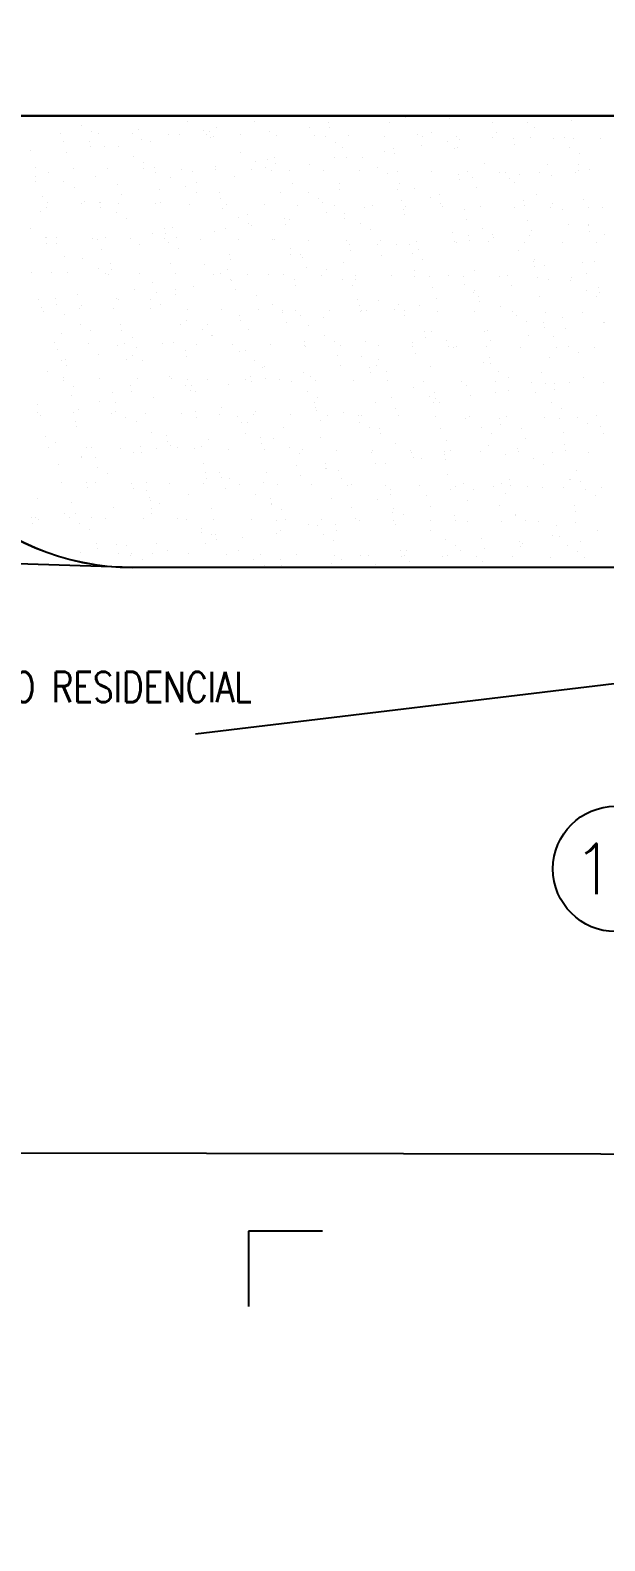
# Model space of a CAD drawing. Header units: millimetres. Extents: x -3 to 53, y -269 to 39.
# Drawn here: x 27.59 to 29.88, y 16.52 to 22.54 of the extents above; entities that cross this region are included whole.
import ezdxf
from ezdxf.enums import TextEntityAlignment as Align
from ezdxf.xclip import XClip

# ---------------------------------------------------------------- set-up
doc = ezdxf.new("R2010")
doc.units = ezdxf.units.MM
doc.header["$LTSCALE"] = 15
doc.header["$XCLIPFRAME"] = 2
for name, pattern in [('ACAD_ISO07W100', [3, 0, -3]), ('HIDDEN2', [0.1875, 0.125, -0.0625]), ('PHANTOM', [63.5, 31.75, -6.35, 6.35, -6.35, 6.35, -6.35])]:
    doc.linetypes.add(name, pattern=pattern)
doc.layers.get('0').update_dxf_attribs({"color": 250})
for name, color, linetype in [('A-EJES', 251, 'PHANTOM'), ('A-MURO BAJO', 251, 'Continuous'), ('A-PROYECCIONES', 250, 'HIDDEN2'), ('A-PROYECCIONES INT.', 250, 'HIDDEN2'), ('A-TEXTO-AMBIENTE', 252, 'Continuous'), ('DLP_VERDE', 250, 'Continuous'), ('L13 Texto Grande', 150, 'Continuous')]:
    doc.layers.add(name, color=color, linetype=linetype)
doc.layers.add('A-MUROS', color=252, linetype='Continuous', lineweight=30)
doc.styles.add('R80', font='ARIALN.TTF', dxfattribs={"height": 2.03})
doc.styles.add('ROMANS', font='romans.shx', dxfattribs={"width": 0.8})

# ---------------------------------------------------------------- blocks, each defined once
blk = doc.blocks.new('A$C9f73720c')
at = {"layer": 'A-MURO BAJO'}
for p, q in [((65.9409, 129.0586, 0), (59.6116, 108.3193, 0)), ((67.3776, 127.5973, 0), (61.6241, 108.7505, 0)), ((61.6244, 108.7504, 0), (60.5942, 105.7193, 0))]:
    blk.add_line(p, q, dxfattribs=at)
for centre, radius, start, end in [((60.6677, 109.0431, 0), 1.0005, 253.00755, 342.99459), ((60.6677, 109.0425, 0), 1, 253.02511, 343.0242)]:
    blk.add_arc(centre, radius, start, end, dxfattribs=at)
at = {"layer": 'A-PROYECCIONES'}
for p, q in [((57.9161, 84.0296, 0), (65.9466, 129.074, 0)), ((51.8921, 84.3407, 0), (70.8171, 125.5768, 0))]:
    blk.add_line(p, q, dxfattribs=at)
at = {"layer": 'DLP_VERDE'}
for p, q in [((59.6116, 108.3193), (65.9466, 129.074)), ((67.3776, 127.5973), (61.6244, 108.7504))]:
    blk.add_line(p, q, dxfattribs=at)
at = {"layer": 'DLP_VERDE', "linetype": 'Continuous'}
for p, q in [((60.5324, 111.0344), (60.5324, 111.0344)), ((60.6398, 110.9524), (60.6398, 110.9524)), ((60.7997, 110.9594), (60.7997, 110.9594)), ((60.4311, 110.9433), (60.4311, 110.9433)), ((60.489, 110.8967), (60.489, 110.8967)), ((60.5036, 110.9298), (60.5036, 110.9298)), ((60.5317, 110.9045), (60.5317, 110.9045)), ((60.5661, 110.936), (60.5661, 110.936)), ((60.6076, 110.9161), (60.6076, 110.9161)), ((60.6296, 110.9132), (60.6296, 110.9132)), ((60.6353, 110.8973), (60.6353, 110.8973)), ((60.7486, 110.8975), (60.7486, 110.8975)), ((60.7835, 110.9044), (60.7835, 110.9044)), ((60.8488, 110.8856), (60.8488, 110.8856)), ((60.9026, 110.9349), (60.9026, 110.9349)), ((60.927, 110.8961), (60.927, 110.8961)), ((60.4779, 110.8552), (60.4779, 110.8552)), ((60.8526, 110.8838), (60.8526, 110.8838)), ((60.8747, 110.8809), (60.8747, 110.8809)), ((60.9936, 110.8653), (60.9936, 110.8653)), ((61.0976, 110.8516), (61.0976, 110.8516)), ((61.1197, 110.8487), (61.1197, 110.8487)), ((61.13, 110.8337), (61.13, 110.8337)), ((61.2387, 110.833), (61.2387, 110.833)), ((61.2393, 110.8293), (61.2393, 110.8293)), ((60.3881, 110.773), (60.3881, 110.773)), ((60.4133, 110.7932), (60.4133, 110.7932)), ((60.4483, 110.7678), (60.4483, 110.7678)), ((60.5732, 110.8002), (60.5732, 110.8002)), ((60.6176, 110.8021), (60.6176, 110.8021)), ((60.7246, 110.7718), (60.7246, 110.7718)), ((60.7591, 110.8033), (60.7591, 110.8033)), ((60.8263, 110.8113), (60.8263, 110.8113)), ((60.8864, 110.7673), (60.8864, 110.7673)), ((60.9862, 110.8182), (60.9862, 110.8182)), ((61.0306, 110.8202), (61.0306, 110.8202)), ((61.0956, 110.8022), (61.0956, 110.8022)), ((61.3244, 110.7667), (61.3244, 110.7667)), ((60.3537, 110.7414), (60.3537, 110.7414)), ((60.5918, 110.7596), (60.5918, 110.7596)), ((60.6709, 110.7226), (60.6709, 110.7226)), ((60.7381, 110.7602), (60.7381, 110.7602)), ((61.0299, 110.759), (61.0299, 110.759)), ((61.0418, 110.7529), (61.0418, 110.7529)), ((61.1761, 110.7597), (61.1761, 110.7597)), ((61.4679, 110.7585), (61.4679, 110.7585)), ((60.4334, 110.6989), (60.4334, 110.6989)), ((60.4555, 110.696), (60.4555, 110.696)), ((60.5745, 110.6803), (60.5745, 110.6803)), ((60.5998, 110.6521), (60.5998, 110.6521)), ((60.6785, 110.6666), (60.6785, 110.6666)), ((60.7005, 110.6637), (60.7005, 110.6637)), ((60.7597, 110.659), (60.7597, 110.659)), ((60.8041, 110.661), (60.8041, 110.661)), ((60.8195, 110.6481), (60.8195, 110.6481)), ((60.952, 110.6706), (60.952, 110.6706)), ((61.0128, 110.6701), (61.0128, 110.6701)), ((61.1727, 110.6771), (61.1727, 110.6771)), ((61.2171, 110.679), (61.2171, 110.679)), ((61.2885, 110.6695), (61.2885, 110.6695)), ((61.323, 110.701), (61.323, 110.701)), ((61.4258, 110.6881), (61.4258, 110.6881)), ((61.5857, 110.6951), (61.5857, 110.6951)), ((61.6057, 110.6506), (61.6057, 110.6506)), ((61.6301, 110.697), (61.6301, 110.697)), ((61.6595, 110.6998), (61.6595, 110.6998)), ((60.3467, 110.641), (60.3467, 110.641)), ((60.3911, 110.6429), (60.3911, 110.6429)), ((60.4029, 110.6237), (60.4029, 110.6237)), ((60.5467, 110.6087), (60.5467, 110.6087)), ((60.5512, 110.6307), (60.5512, 110.6307)), ((60.5811, 110.6403), (60.5811, 110.6403)), ((60.6947, 110.6225), (60.6947, 110.6225)), ((60.8409, 110.6231), (60.8409, 110.6231)), ((60.8639, 110.5899), (60.8639, 110.5899)), ((60.9176, 110.6391), (60.9176, 110.6391)), ((60.9235, 110.6344), (60.9235, 110.6344)), ((60.9455, 110.6315), (60.9455, 110.6315)), ((60.9892, 110.6302), (60.9892, 110.6302)), ((61.0645, 110.6158), (61.0645, 110.6158)), ((61.1327, 110.6219), (61.1327, 110.6219)), ((61.1685, 110.6021), (61.1685, 110.6021)), ((61.1905, 110.5992), (61.1905, 110.5992)), ((61.2348, 110.6202), (61.2348, 110.6202)), ((61.279, 110.6226), (61.279, 110.6226)), ((61.4273, 110.6296), (61.4273, 110.6296)), ((61.5707, 110.6214), (61.5707, 110.6214)), ((61.717, 110.6221), (61.717, 110.6221)), ((61.8653, 110.6291), (61.8653, 110.6291)), ((61.8869, 110.5987), (61.8869, 110.5987)), ((60.4929, 110.5595), (60.4929, 110.5595)), ((61.145, 110.5379), (61.145, 110.5379)), ((61.1993, 110.5289), (61.1993, 110.5289)), ((61.3095, 110.5835), (61.3095, 110.5835)), ((61.3592, 110.5359), (61.3592, 110.5359)), ((61.4036, 110.5378), (61.4036, 110.5378)), ((61.4135, 110.5698), (61.4135, 110.5698)), ((61.4356, 110.5669), (61.4356, 110.5669)), ((61.4815, 110.5368), (61.4815, 110.5368)), ((61.5159, 110.5683), (61.5159, 110.5683)), ((61.5546, 110.5513), (61.5546, 110.5513)), ((61.6123, 110.5469), (61.6123, 110.5469)), ((61.6586, 110.5376), (61.6586, 110.5376)), ((61.6806, 110.5347), (61.6806, 110.5347)), ((61.7722, 110.5539), (61.7722, 110.5539)), ((61.8166, 110.5559), (61.8166, 110.5559)), ((61.8524, 110.5671), (61.8524, 110.5671)), ((62.0253, 110.565), (62.0253, 110.565)), ((62.1696, 110.5483), (62.1696, 110.5483)), ((60.2813, 110.4788), (60.2813, 110.4788)), ((60.3595, 110.4859), (60.3595, 110.4859)), ((60.3733, 110.4929), (60.3733, 110.4929)), ((60.4031, 110.4772), (60.4031, 110.4772)), ((60.5057, 110.4866), (60.5057, 110.4866)), ((60.5332, 110.4998), (60.5332, 110.4998)), ((60.5776, 110.5018), (60.5776, 110.5018)), ((60.654, 110.4936), (60.654, 110.4936)), ((60.7397, 110.476), (60.7397, 110.476)), ((60.7741, 110.5076), (60.7741, 110.5076)), ((60.7863, 110.5109), (60.7863, 110.5109)), ((60.7975, 110.4854), (60.7975, 110.4854)), ((60.9438, 110.486), (60.9438, 110.486)), ((60.9462, 110.5179), (60.9462, 110.5179)), ((60.9906, 110.5198), (60.9906, 110.5198)), ((61.0921, 110.4931), (61.0921, 110.4931)), ((61.1106, 110.5064), (61.1106, 110.5064)), ((61.2355, 110.4848), (61.2355, 110.4848)), ((61.3818, 110.4855), (61.3818, 110.4855)), ((61.4278, 110.4875), (61.4278, 110.4875)), ((61.5301, 110.4925), (61.5301, 110.4925)), ((61.6736, 110.4843), (61.6736, 110.4843)), ((61.7987, 110.5179), (61.7987, 110.5179)), ((61.7996, 110.519), (61.7996, 110.519)), ((61.8198, 110.485), (61.8198, 110.485)), ((61.9036, 110.5053), (61.9036, 110.5053)), ((61.9256, 110.5024), (61.9256, 110.5024)), ((61.9681, 110.492), (61.9681, 110.492)), ((62.0446, 110.4868), (62.0446, 110.4868)), ((62.0798, 110.466), (62.0798, 110.466)), ((62.1116, 110.4838), (62.1116, 110.4838)), ((62.1486, 110.4731), (62.1486, 110.4731)), ((60.3687, 110.4457), (60.3687, 110.4457)), ((60.4003, 110.4631), (60.4003, 110.4631)), ((60.5043, 110.4494), (60.5043, 110.4494)), ((60.5263, 110.4465), (60.5263, 110.4465)), ((60.6453, 110.4309), (60.6453, 110.4309)), ((60.6859, 110.4268), (60.6859, 110.4268)), ((60.7493, 110.4172), (60.7493, 110.4172)), ((60.7714, 110.4143), (60.7714, 110.4143)), ((61.0568, 110.4572), (61.0568, 110.4572)), ((61.338, 110.4052), (61.338, 110.4052)), ((61.6745, 110.4041), (61.6745, 110.4041)), ((61.7089, 110.4356), (61.7089, 110.4356)), ((61.7988, 110.4058), (61.7988, 110.4058)), ((61.9587, 110.4128), (61.9587, 110.4128)), ((62.0031, 110.4147), (62.0031, 110.4147)), ((62.0454, 110.4344), (62.0454, 110.4344)), ((60.315, 110.3964), (60.315, 110.3964)), ((60.3188, 110.357), (60.3188, 110.357)), ((60.4623, 110.3488), (60.4623, 110.3488)), ((60.5598, 110.3517), (60.5598, 110.3517)), ((60.5961, 110.3445), (60.5961, 110.3445)), ((60.6086, 110.3494), (60.6086, 110.3494)), ((60.7197, 110.3587), (60.7197, 110.3587)), ((60.7569, 110.3565), (60.7569, 110.3565)), ((60.7641, 110.3606), (60.7641, 110.3606)), ((60.8903, 110.3986), (60.8903, 110.3986)), ((60.9003, 110.3482), (60.9003, 110.3482)), ((60.9671, 110.3749), (60.9671, 110.3749)), ((60.9728, 110.3697), (60.9728, 110.3697)), ((60.9944, 110.3849), (60.9944, 110.3849)), ((61.0164, 110.382), (61.0164, 110.382)), ((61.0466, 110.3489), (61.0466, 110.3489)), ((61.1327, 110.3767), (61.1327, 110.3767)), ((61.1354, 110.3663), (61.1354, 110.3663)), ((61.1771, 110.3786), (61.1771, 110.3786)), ((61.1949, 110.356), (61.1949, 110.356)), ((61.2394, 110.3526), (61.2394, 110.3526)), ((61.2614, 110.3497), (61.2614, 110.3497)), ((61.3036, 110.3737), (61.3036, 110.3737)), ((61.3384, 110.3477), (61.3384, 110.3477)), ((61.3858, 110.3877), (61.3858, 110.3877)), ((61.4846, 110.3484), (61.4846, 110.3484)), ((61.5457, 110.3947), (61.5457, 110.3947)), ((61.5901, 110.3967), (61.5901, 110.3967)), ((61.6207, 110.3548), (61.6207, 110.3548)), ((61.6329, 110.3554), (61.6329, 110.3554)), ((61.7764, 110.3472), (61.7764, 110.3472)), ((61.9227, 110.3479), (61.9227, 110.3479)), ((61.9917, 110.3852), (61.9917, 110.3852)), ((62.071, 110.3549), (62.071, 110.3549)), ((60.2252, 110.3141), (60.2252, 110.3141)), ((60.3067, 110.3406), (60.3067, 110.3406)), ((60.3511, 110.3426), (60.3511, 110.3426)), ((60.5617, 110.313), (60.5617, 110.313)), ((60.8789, 110.2941), (60.8789, 110.2941)), ((60.9326, 110.3433), (60.9326, 110.3433)), ((61.2498, 110.3245), (61.2498, 110.3245)), ((61.3804, 110.3341), (61.3804, 110.3341)), ((61.4844, 110.3204), (61.4844, 110.3204)), ((61.5064, 110.3175), (61.5064, 110.3175)), ((61.6254, 110.3018), (61.6254, 110.3018)), ((61.7294, 110.2881), (61.7294, 110.2881)), ((61.7515, 110.2852), (61.7515, 110.2852)), ((61.9019, 110.3029), (61.9019, 110.3029)), ((60.2261, 110.2459), (60.2261, 110.2459)), ((60.3301, 110.2322), (60.3301, 110.2322)), ((60.3522, 110.2293), (60.3522, 110.2293)), ((60.508, 110.2637), (60.508, 110.2637)), ((61.1593, 110.2285), (61.1593, 110.2285)), ((61.16, 110.2422), (61.16, 110.2422)), ((61.3192, 110.2355), (61.3192, 110.2355)), ((61.3636, 110.2375), (61.3636, 110.2375)), ((61.4965, 110.241), (61.4965, 110.241)), ((61.531, 110.2725), (61.531, 110.2725)), ((61.5723, 110.2466), (61.5723, 110.2466)), ((61.7322, 110.2535), (61.7322, 110.2535)), ((61.7766, 110.2555), (61.7766, 110.2555)), ((61.8675, 110.2714), (61.8675, 110.2714)), ((61.8705, 110.2696), (61.8705, 110.2696)), ((61.9745, 110.2559), (61.9745, 110.2559)), ((61.9853, 110.2646), (61.9853, 110.2646)), ((61.9965, 110.253), (61.9965, 110.253)), ((60.2734, 110.2129), (60.2734, 110.2129)), ((60.3334, 110.1925), (60.3334, 110.1925)), ((60.4182, 110.1814), (60.4182, 110.1814)), ((60.4217, 110.2199), (60.4217, 110.2199)), ((60.4712, 110.2137), (60.4712, 110.2137)), ((60.4932, 110.1995), (60.4932, 110.1995)), ((60.5376, 110.2014), (60.5376, 110.2014)), ((60.5651, 110.2117), (60.5651, 110.2117)), ((60.5752, 110.2), (60.5752, 110.2)), ((60.5972, 110.1971), (60.5972, 110.1971)), ((60.7114, 110.2123), (60.7114, 110.2123)), ((60.7162, 110.1814), (60.7162, 110.1814)), ((60.7463, 110.2105), (60.7463, 110.2105)), ((60.7547, 110.1803), (60.7547, 110.1803)), ((60.7891, 110.2118), (60.7891, 110.2118)), ((60.8202, 110.1677), (60.8202, 110.1677)), ((60.8422, 110.1648), (60.8422, 110.1648)), ((60.8597, 110.2194), (60.8597, 110.2194)), ((60.9062, 110.2175), (60.9062, 110.2175)), ((60.9506, 110.2194), (60.9506, 110.2194)), ((61.0032, 110.2111), (61.0032, 110.2111)), ((61.1256, 110.2107), (61.1256, 110.2107)), ((61.1494, 110.2118), (61.1494, 110.2118)), ((61.2977, 110.2188), (61.2977, 110.2188)), ((61.4412, 110.2106), (61.4412, 110.2106)), ((61.4428, 110.1918), (61.4428, 110.1918)), ((61.5875, 110.2113), (61.5875, 110.2113)), ((61.7358, 110.2183), (61.7358, 110.2183)), ((61.8137, 110.2221), (61.8137, 110.2221)), ((61.8792, 110.2101), (61.8792, 110.2101)), ((62.0255, 110.2108), (62.0255, 110.2108)), ((60.3838, 110.1499), (60.3838, 110.1499)), ((60.7009, 110.131), (60.7009, 110.131)), ((60.9612, 110.1491), (60.9612, 110.1491)), ((61.0652, 110.1354), (61.0652, 110.1354)), ((61.0719, 110.1614), (61.0719, 110.1614)), ((61.0873, 110.1325), (61.0873, 110.1325)), ((61.2062, 110.1169), (61.2062, 110.1169)), ((61.3102, 110.1032), (61.3102, 110.1032)), ((61.353, 110.1095), (61.353, 110.1095)), ((61.6895, 110.1083), (61.6895, 110.1083)), ((61.7239, 110.1399), (61.7239, 110.1399)), ((61.7588, 110.1054), (61.7588, 110.1054)), ((61.9187, 110.1124), (61.9187, 110.1124)), ((61.9631, 110.1143), (61.9631, 110.1143)), ((60.2299, 110.0751), (60.2299, 110.0751)), ((60.33, 110.1007), (60.33, 110.1007)), ((60.3762, 110.0758), (60.3762, 110.0758)), ((60.5199, 110.0513), (60.5199, 110.0513)), ((60.5245, 110.0828), (60.5245, 110.0828)), ((60.6111, 110.0488), (60.6111, 110.0488)), ((60.668, 110.0746), (60.668, 110.0746)), ((60.6797, 110.0583), (60.6797, 110.0583)), ((60.7241, 110.0602), (60.7241, 110.0602)), ((60.8143, 110.0752), (60.8143, 110.0752)), ((60.9328, 110.0693), (60.9328, 110.0693)), ((60.9477, 110.0476), (60.9477, 110.0476)), ((60.9625, 110.0823), (60.9625, 110.0823)), ((60.9821, 110.0791), (60.9821, 110.0791)), ((61.0927, 110.0763), (61.0927, 110.0763)), ((61.106, 110.074), (61.106, 110.074)), ((61.1371, 110.0783), (61.1371, 110.0783)), ((61.2523, 110.0747), (61.2523, 110.0747)), ((61.3186, 110.078), (61.3186, 110.078)), ((61.3323, 110.1003), (61.3323, 110.1003)), ((61.3458, 110.0874), (61.3458, 110.0874)), ((61.4006, 110.0817), (61.4006, 110.0817)), ((61.4513, 110.0846), (61.4513, 110.0846)), ((61.5057, 110.0943), (61.5057, 110.0943)), ((61.544, 110.0735), (61.544, 110.0735)), ((61.5501, 110.0963), (61.5501, 110.0963)), ((61.5553, 110.0709), (61.5553, 110.0709)), ((61.5773, 110.068), (61.5773, 110.068)), ((61.6358, 110.0591), (61.6358, 110.0591)), ((61.6903, 110.0742), (61.6903, 110.0742)), ((61.6963, 110.0524), (61.6963, 110.0524)), ((61.8386, 110.0812), (61.8386, 110.0812)), ((61.9821, 110.073), (61.9821, 110.073)), ((62.0067, 110.0894), (62.0067, 110.0894)), ((60.156, 110.015), (60.156, 110.015)), ((60.178, 110.0121), (60.178, 110.0121)), ((60.2058, 109.9869), (60.2058, 109.9869)), ((60.2402, 110.0184), (60.2402, 110.0184)), ((60.2667, 110.0402), (60.2667, 110.0402)), ((60.297, 109.9965), (60.297, 109.9965)), ((60.3111, 110.0422), (60.3111, 110.0422)), ((60.401, 109.9828), (60.401, 109.9828)), ((60.5767, 110.0172), (60.5767, 110.0172)), ((60.8939, 109.9983), (60.8939, 109.9983)), ((61.2648, 110.0287), (61.2648, 110.0287)), ((61.8003, 110.0387), (61.8003, 110.0387)), ((61.8223, 110.0358), (61.8223, 110.0358)), ((61.9169, 110.0072), (61.9169, 110.0072)), ((61.9413, 110.0201), (61.9413, 110.0201)), ((60.1521, 109.9376), (60.1521, 109.9376)), ((60.1893, 109.9462), (60.1893, 109.9462)), ((60.3328, 109.938), (60.3328, 109.938)), ((60.423, 109.9799), (60.423, 109.9799)), ((60.4791, 109.9387), (60.4791, 109.9387)), ((60.523, 109.968), (60.523, 109.968)), ((60.542, 109.9642), (60.542, 109.9642)), ((60.6273, 109.9457), (60.6273, 109.9457)), ((60.646, 109.9505), (60.646, 109.9505)), ((60.6681, 109.9476), (60.6681, 109.9476)), ((60.7708, 109.9375), (60.7708, 109.9375)), ((60.7871, 109.9319), (60.7871, 109.9319)), ((60.9171, 109.9381), (60.9171, 109.9381)), ((61.0654, 109.9452), (61.0654, 109.9452)), ((61.1193, 109.9282), (61.1193, 109.9282)), ((61.1751, 109.9464), (61.1751, 109.9464)), ((61.2088, 109.9369), (61.2088, 109.9369)), ((61.2792, 109.9351), (61.2792, 109.9351)), ((61.3236, 109.9371), (61.3236, 109.9371)), ((61.3551, 109.9376), (61.3551, 109.9376)), ((61.5034, 109.9446), (61.5034, 109.9446)), ((61.5116, 109.9453), (61.5116, 109.9453)), ((61.5323, 109.9462), (61.5323, 109.9462)), ((61.546, 109.9768), (61.546, 109.9768)), ((61.6469, 109.9364), (61.6469, 109.9364)), ((61.6922, 109.9532), (61.6922, 109.9532)), ((61.7366, 109.9551), (61.7366, 109.9551)), ((61.7932, 109.9371), (61.7932, 109.9371)), ((61.8287, 109.9264), (61.8287, 109.9264)), ((61.8825, 109.9756), (61.8825, 109.9756)), ((61.9414, 109.9441), (61.9414, 109.9441)), ((61.9453, 109.9642), (61.9453, 109.9642)), ((60.2934, 109.8921), (60.2934, 109.8921)), ((60.4332, 109.8857), (60.4332, 109.8857)), ((60.4532, 109.8991), (60.4532, 109.8991)), ((60.4976, 109.901), (60.4976, 109.901)), ((60.7064, 109.9101), (60.7064, 109.9101)), ((60.7697, 109.8845), (60.7697, 109.8845)), ((60.8041, 109.9161), (60.8041, 109.9161)), ((60.8662, 109.9171), (60.8662, 109.9171)), ((60.8911, 109.9182), (60.8911, 109.9182)), ((60.9106, 109.919), (60.9106, 109.919)), ((60.9131, 109.9153), (60.9131, 109.9153)), ((61.0321, 109.8997), (61.0321, 109.8997)), ((61.0869, 109.8656), (61.0869, 109.8656)), ((61.1361, 109.886), (61.1361, 109.886)), ((61.1406, 109.9149), (61.1406, 109.9149)), ((61.1581, 109.8831), (61.1581, 109.8831)), ((61.2771, 109.8674), (61.2771, 109.8674)), ((61.4578, 109.896), (61.4578, 109.896)), ((60.1439, 109.8021), (60.1439, 109.8021)), ((60.2921, 109.8091), (60.2921, 109.8091)), ((60.345, 109.8049), (60.345, 109.8049)), ((60.3988, 109.8542), (60.3988, 109.8542)), ((60.716, 109.8353), (60.716, 109.8353)), ((60.7302, 109.8086), (60.7302, 109.8086)), ((61.1682, 109.8081), (61.1682, 109.8081)), ((61.368, 109.8137), (61.368, 109.8137)), ((61.3811, 109.8537), (61.3811, 109.8537)), ((61.4031, 109.8508), (61.4031, 109.8508)), ((61.5221, 109.8352), (61.5221, 109.8352)), ((61.6062, 109.8075), (61.6062, 109.8075)), ((61.6261, 109.8215), (61.6261, 109.8215)), ((61.6482, 109.8186), (61.6482, 109.8186)), ((61.7045, 109.8126), (61.7045, 109.8126)), ((61.7188, 109.805), (61.7188, 109.805)), ((61.739, 109.8441), (61.739, 109.8441)), ((61.7672, 109.8029), (61.7672, 109.8029)), ((61.8787, 109.812), (61.8787, 109.812)), ((61.9231, 109.8139), (61.9231, 109.8139)), ((60.1228, 109.7793), (60.1228, 109.7793)), ((60.2268, 109.7656), (60.2268, 109.7656)), ((60.2489, 109.7627), (60.2489, 109.7627)), ((60.2711, 109.7418), (60.2711, 109.7418)), ((60.3679, 109.747), (60.3679, 109.747)), ((60.4356, 109.8009), (60.4356, 109.8009)), ((60.4799, 109.7509), (60.4799, 109.7509)), ((60.5819, 109.8016), (60.5819, 109.8016)), ((60.6262, 109.753), (60.6262, 109.753)), ((60.6397, 109.7579), (60.6397, 109.7579)), ((60.6841, 109.7598), (60.6841, 109.7598)), ((60.8736, 109.8004), (60.8736, 109.8004)), ((60.8929, 109.769), (60.8929, 109.769)), ((60.9627, 109.7518), (60.9627, 109.7518)), ((60.9971, 109.7834), (60.9971, 109.7834)), ((61.0199, 109.801), (61.0199, 109.801)), ((61.0527, 109.7759), (61.0527, 109.7759)), ((61.0971, 109.7779), (61.0971, 109.7779)), ((61.3058, 109.787), (61.3058, 109.787)), ((61.3117, 109.7998), (61.3117, 109.7998)), ((61.3336, 109.7822), (61.3336, 109.7822)), ((61.458, 109.8005), (61.458, 109.8005)), ((61.4657, 109.794), (61.4657, 109.794)), ((61.5101, 109.7959), (61.5101, 109.7959)), ((61.6508, 109.7633), (61.6508, 109.7633)), ((61.7497, 109.7993), (61.7497, 109.7993)), ((61.8712, 109.7892), (61.8712, 109.7892)), ((61.8932, 109.7863), (61.8932, 109.7863)), ((61.896, 109.8), (61.896, 109.8)), ((60.0669, 109.7329), (60.0669, 109.7329)), ((60.2208, 109.6911), (60.2208, 109.6911)), ((60.2267, 109.7399), (60.2267, 109.7399)), ((60.2552, 109.7226), (60.2552, 109.7226)), ((60.4719, 109.7333), (60.4719, 109.7333)), ((60.4939, 109.7304), (60.4939, 109.7304)), ((60.5918, 109.7215), (60.5918, 109.7215)), ((60.6129, 109.7147), (60.6129, 109.7147)), ((60.7169, 109.701), (60.7169, 109.701)), ((60.7389, 109.6981), (60.7389, 109.6981)), ((60.8579, 109.6825), (60.8579, 109.6825)), ((60.9089, 109.7026), (60.9089, 109.7026)), ((61.2799, 109.7329), (61.2799, 109.7329)), ((60.1004, 109.6643), (60.1004, 109.6643)), ((60.1671, 109.6418), (60.1671, 109.6418)), ((60.2467, 109.665), (60.2467, 109.665)), ((60.395, 109.672), (60.395, 109.672)), ((60.538, 109.6722), (60.538, 109.6722)), ((60.5385, 109.6638), (60.5385, 109.6638)), ((60.6847, 109.6645), (60.6847, 109.6645)), ((60.833, 109.6715), (60.833, 109.6715)), ((60.9619, 109.6688), (60.9619, 109.6688)), ((60.9765, 109.6633), (60.9765, 109.6633)), ((60.984, 109.6659), (60.984, 109.6659)), ((61.0794, 109.6278), (61.0794, 109.6278)), ((61.1029, 109.6502), (61.1029, 109.6502)), ((61.1228, 109.6639), (61.1228, 109.6639)), ((61.1901, 109.6507), (61.1901, 109.6507)), ((61.207, 109.6365), (61.207, 109.6365)), ((61.229, 109.6336), (61.229, 109.6336)), ((61.2392, 109.6348), (61.2392, 109.6348)), ((61.271, 109.671), (61.271, 109.671)), ((61.2836, 109.6367), (61.2836, 109.6367)), ((61.4145, 109.6627), (61.4145, 109.6627)), ((61.4923, 109.6458), (61.4923, 109.6458)), ((61.5266, 109.6495), (61.5266, 109.6495)), ((61.5608, 109.6634), (61.5608, 109.6634)), ((61.561, 109.681), (61.561, 109.681)), ((61.6522, 109.6528), (61.6522, 109.6528)), ((61.6966, 109.6547), (61.6966, 109.6547)), ((61.7091, 109.6704), (61.7091, 109.6704)), ((61.8438, 109.6306), (61.8438, 109.6306)), ((61.8526, 109.6622), (61.8526, 109.6622)), ((61.8975, 109.6799), (61.8975, 109.6799)), ((60.0002, 109.5807), (60.0002, 109.5807)), ((60.0447, 109.5826), (60.0447, 109.5826)), ((60.2534, 109.5917), (60.2534, 109.5917)), ((60.4132, 109.5987), (60.4132, 109.5987)), ((60.4482, 109.5899), (60.4482, 109.5899)), ((60.4576, 109.6006), (60.4576, 109.6006)), ((60.6664, 109.6097), (60.6664, 109.6097)), ((60.7847, 109.5888), (60.7847, 109.5888)), ((60.8191, 109.6203), (60.8191, 109.6203)), ((60.8262, 109.6167), (60.8262, 109.6167)), ((60.8706, 109.6187), (60.8706, 109.6187)), ((61.1019, 109.5699), (61.1019, 109.5699)), ((61.1557, 109.6191), (61.1557, 109.6191)), ((61.348, 109.618), (61.348, 109.618)), ((61.452, 109.6043), (61.452, 109.6043)), ((61.4728, 109.6003), (61.4728, 109.6003)), ((61.474, 109.6014), (61.474, 109.6014)), ((61.593, 109.5857), (61.593, 109.5857)), ((61.697, 109.572), (61.697, 109.572)), ((61.719, 109.5691), (61.719, 109.5691)), ((60.0429, 109.528), (60.0429, 109.528)), ((60.0527, 109.5484), (60.0527, 109.5484)), ((60.0598, 109.5354), (60.0598, 109.5354)), ((60.0747, 109.5455), (60.0747, 109.5455)), ((60.0773, 109.5596), (60.0773, 109.5596)), ((60.1937, 109.5298), (60.1937, 109.5298)), ((60.2033, 109.5272), (60.2033, 109.5272)), ((60.2977, 109.5161), (60.2977, 109.5161)), ((60.3197, 109.5132), (60.3197, 109.5132)), ((60.3495, 109.5279), (60.3495, 109.5279)), ((60.3601, 109.5092), (60.3601, 109.5092)), ((60.4138, 109.5584), (60.4138, 109.5584)), ((60.4978, 109.5349), (60.4978, 109.5349)), ((60.6413, 109.5267), (60.6413, 109.5267)), ((60.731, 109.5395), (60.731, 109.5395)), ((60.7876, 109.5273), (60.7876, 109.5273)), ((60.9359, 109.5344), (60.9359, 109.5344)), ((61.0793, 109.5262), (61.0793, 109.5262)), ((61.2256, 109.5268), (61.2256, 109.5268)), ((61.3739, 109.5339), (61.3739, 109.5339)), ((61.3831, 109.518), (61.3831, 109.518)), ((61.5174, 109.5256), (61.5174, 109.5256)), ((61.6636, 109.5263), (61.6636, 109.5263)), ((61.6788, 109.5046), (61.6788, 109.5046)), ((61.7196, 109.5168), (61.7196, 109.5168)), ((61.754, 109.5483), (61.754, 109.5483)), ((61.8119, 109.5333), (61.8119, 109.5333)), ((61.838, 109.5534), (61.838, 109.5534)), ((61.8387, 109.5116), (61.8387, 109.5116)), ((59.9891, 109.4788), (59.9891, 109.4788)), ((60.2312, 109.4414), (60.2312, 109.4414)), ((60.4387, 109.4975), (60.4387, 109.4975)), ((60.4399, 109.4505), (60.4399, 109.4505)), ((60.5427, 109.4838), (60.5427, 109.4838)), ((60.5648, 109.4809), (60.5648, 109.4809)), ((60.5997, 109.4575), (60.5997, 109.4575)), ((60.6412, 109.4572), (60.6412, 109.4572)), ((60.6441, 109.4595), (60.6441, 109.4595)), ((60.6838, 109.4653), (60.6838, 109.4653)), ((60.7878, 109.4516), (60.7878, 109.4516)), ((60.8098, 109.4487), (60.8098, 109.4487)), ((60.8529, 109.4686), (60.8529, 109.4686)), ((60.9777, 109.4561), (60.9777, 109.4561)), ((61.0121, 109.4876), (61.0121, 109.4876)), ((61.0127, 109.4756), (61.0127, 109.4756)), ((61.0571, 109.4775), (61.0571, 109.4775)), ((61.2659, 109.4866), (61.2659, 109.4866)), ((61.3486, 109.4864), (61.3486, 109.4864)), ((61.4257, 109.4936), (61.4257, 109.4936)), ((61.4701, 109.4955), (61.4701, 109.4955)), ((61.6658, 109.4676), (61.6658, 109.4676)), ((60.0143, 109.3913), (60.0143, 109.3913)), ((60.0269, 109.4325), (60.0269, 109.4325)), ((60.1626, 109.3983), (60.1626, 109.3983)), ((60.1867, 109.4395), (60.1867, 109.4395)), ((60.2359, 109.3953), (60.2359, 109.3953)), ((60.2703, 109.4269), (60.2703, 109.4269)), ((60.3061, 109.3901), (60.3061, 109.3901)), ((60.4524, 109.3908), (60.4524, 109.3908)), ((60.6007, 109.3978), (60.6007, 109.3978)), ((60.6068, 109.4257), (60.6068, 109.4257)), ((60.7441, 109.3896), (60.7441, 109.3896)), ((60.8904, 109.3902), (60.8904, 109.3902)), ((60.924, 109.4068), (60.924, 109.4068)), ((60.9288, 109.433), (60.9288, 109.433)), ((61.0328, 109.4193), (61.0328, 109.4193)), ((61.0387, 109.3973), (61.0387, 109.3973)), ((61.0548, 109.4164), (61.0548, 109.4164)), ((61.1738, 109.4008), (61.1738, 109.4008)), ((61.1822, 109.389), (61.1822, 109.389)), ((61.2778, 109.3871), (61.2778, 109.3871)), ((61.2949, 109.4372), (61.2949, 109.4372)), ((61.2999, 109.3842), (61.2999, 109.3842)), ((61.3284, 109.3897), (61.3284, 109.3897)), ((61.4767, 109.3967), (61.4767, 109.3967)), ((61.576, 109.3853), (61.576, 109.3853)), ((61.6202, 109.3885), (61.6202, 109.3885)), ((61.7665, 109.3892), (61.7665, 109.3892)), ((60.1821, 109.3461), (60.1821, 109.3461)), ((60.553, 109.3765), (60.553, 109.3765)), ((60.8342, 109.3245), (60.8342, 109.3245)), ((61.0394, 109.3274), (61.0394, 109.3274)), ((61.1707, 109.3234), (61.1707, 109.3234)), ((61.1992, 109.3344), (61.1992, 109.3344)), ((61.2051, 109.3549), (61.2051, 109.3549)), ((61.2436, 109.3363), (61.2436, 109.3363)), ((61.4188, 109.3685), (61.4188, 109.3685)), ((61.4524, 109.3454), (61.4524, 109.3454)), ((61.5228, 109.3548), (61.5228, 109.3548)), ((61.5416, 109.3537), (61.5416, 109.3537)), ((61.5449, 109.3519), (61.5449, 109.3519)), ((61.6122, 109.3524), (61.6122, 109.3524)), ((61.6566, 109.3544), (61.6566, 109.3544)), ((61.6639, 109.3362), (61.6639, 109.3362)), ((61.7679, 109.3226), (61.7679, 109.3226)), ((59.9603, 109.2803), (59.9603, 109.2803)), ((60.0047, 109.2822), (60.0047, 109.2822)), ((60.0195, 109.3126), (60.0195, 109.3126)), ((60.0923, 109.2638), (60.0923, 109.2638)), ((60.1235, 109.2989), (60.1235, 109.2989)), ((60.1456, 109.296), (60.1456, 109.296)), ((60.2134, 109.2913), (60.2134, 109.2913)), ((60.2646, 109.2803), (60.2646, 109.2803)), ((60.2655, 109.2612), (60.2655, 109.2612)), ((60.3686, 109.2666), (60.3686, 109.2666)), ((60.3732, 109.2983), (60.3732, 109.2983)), ((60.3906, 109.2637), (60.3906, 109.2637)), ((60.4177, 109.3003), (60.4177, 109.3003)), ((60.4288, 109.2626), (60.4288, 109.2626)), ((60.4632, 109.2942), (60.4632, 109.2942)), ((60.6264, 109.3094), (60.6264, 109.3094)), ((60.7035, 109.2607), (60.7035, 109.2607)), ((60.7862, 109.3163), (60.7862, 109.3163)), ((60.7998, 109.293), (60.7998, 109.293)), ((60.8306, 109.3183), (60.8306, 109.3183)), ((61.1169, 109.2741), (61.1169, 109.2741)), ((61.1415, 109.2602), (61.1415, 109.2602)), ((61.4879, 109.3045), (61.4879, 109.3045)), ((61.7899, 109.3197), (61.7899, 109.3197)), ((59.9709, 109.2535), (59.9709, 109.2535)), ((60.0579, 109.2323), (60.0579, 109.2323)), ((60.1172, 109.2542), (60.1172, 109.2542)), ((60.3751, 109.2134), (60.3751, 109.2134)), ((60.4089, 109.253), (60.4089, 109.253)), ((60.5096, 109.2481), (60.5096, 109.2481)), ((60.5552, 109.2537), (60.5552, 109.2537)), ((60.6136, 109.2344), (60.6136, 109.2344)), ((60.6356, 109.2315), (60.6356, 109.2315)), ((60.746, 109.2438), (60.746, 109.2438)), ((60.7546, 109.2158), (60.7546, 109.2158)), ((60.847, 109.2525), (60.847, 109.2525)), ((60.8586, 109.2021), (60.8586, 109.2021)), ((60.9932, 109.2531), (60.9932, 109.2531)), ((61.285, 109.2519), (61.285, 109.2519)), ((61.3981, 109.2222), (61.3981, 109.2222)), ((61.4313, 109.2526), (61.4313, 109.2526)), ((61.5796, 109.2596), (61.5796, 109.2596)), ((61.6389, 109.2043), (61.6389, 109.2043)), ((61.723, 109.2514), (61.723, 109.2514)), ((61.7346, 109.221), (61.7346, 109.221)), ((61.769, 109.2526), (61.769, 109.2526)), ((60.0042, 109.183), (60.0042, 109.183)), ((60.1912, 109.1411), (60.1912, 109.1411)), ((60.3999, 109.1502), (60.3999, 109.1502)), ((60.5597, 109.1571), (60.5597, 109.1571)), ((60.6042, 109.1591), (60.6042, 109.1591)), ((60.6562, 109.1615), (60.6562, 109.1615)), ((60.8129, 109.1682), (60.8129, 109.1682)), ((60.8807, 109.1992), (60.8807, 109.1992)), ((60.9727, 109.1752), (60.9727, 109.1752)), ((60.9927, 109.1603), (60.9927, 109.1603)), ((60.9997, 109.1836), (60.9997, 109.1836)), ((61.0171, 109.1771), (61.0171, 109.1771)), ((61.0271, 109.1918), (61.0271, 109.1918)), ((61.1037, 109.1699), (61.1037, 109.1699)), ((61.1257, 109.167), (61.1257, 109.167)), ((61.2259, 109.1862), (61.2259, 109.1862)), ((61.2447, 109.1513), (61.2447, 109.1513)), ((61.3099, 109.1414), (61.3099, 109.1414)), ((61.3637, 109.1907), (61.3637, 109.1907)), ((61.3857, 109.1932), (61.3857, 109.1932)), ((61.4301, 109.1951), (61.4301, 109.1951)), ((61.6808, 109.1718), (61.6808, 109.1718)), ((59.9144, 109.1007), (59.9144, 109.1007)), ((59.9303, 109.1247), (59.9303, 109.1247)), ((59.9494, 109.0817), (59.9494, 109.0817)), ((59.9869, 109.1321), (59.9869, 109.1321)), ((60.0737, 109.1164), (60.0737, 109.1164)), ((60.1468, 109.1391), (60.1468, 109.1391)), ((60.22, 109.1171), (60.22, 109.1171)), ((60.2509, 109.0996), (60.2509, 109.0996)), ((60.2853, 109.1311), (60.2853, 109.1311)), ((60.3683, 109.1241), (60.3683, 109.1241)), ((60.5118, 109.1159), (60.5118, 109.1159)), ((60.5681, 109.0807), (60.5681, 109.0807)), ((60.6218, 109.1299), (60.6218, 109.1299)), ((60.658, 109.1166), (60.658, 109.1166)), ((60.8063, 109.1236), (60.8063, 109.1236)), ((60.939, 109.1111), (60.939, 109.1111)), ((60.9498, 109.1154), (60.9498, 109.1154)), ((61.0961, 109.116), (61.0961, 109.116)), ((61.2444, 109.1231), (61.2444, 109.1231)), ((61.3487, 109.1376), (61.3487, 109.1376)), ((61.3707, 109.1347), (61.3707, 109.1347)), ((61.3878, 109.1148), (61.3878, 109.1148)), ((61.4897, 109.119), (61.4897, 109.119)), ((61.5341, 109.1155), (61.5341, 109.1155)), ((61.5911, 109.0895), (61.5911, 109.0895)), ((61.5937, 109.1054), (61.5937, 109.1054)), ((61.6158, 109.1025), (61.6158, 109.1025)), ((61.6824, 109.1225), (61.6824, 109.1225)), ((59.8262, 109.02), (59.8262, 109.02)), ((59.88, 109.0692), (59.88, 109.0692)), ((59.9714, 109.0788), (59.9714, 109.0788)), ((60.0904, 109.0631), (60.0904, 109.0631)), ((60.1944, 109.0494), (60.1944, 109.0494)), ((60.1971, 109.0503), (60.1971, 109.0503)), ((60.2165, 109.0465), (60.2165, 109.0465)), ((60.3354, 109.0309), (60.3354, 109.0309)), ((60.8492, 109.0288), (60.8492, 109.0288)), ((60.9994, 109.027), (60.9994, 109.027)), ((61.1592, 109.034), (61.1592, 109.034)), ((61.1857, 109.0276), (61.1857, 109.0276)), ((61.2036, 109.0359), (61.2036, 109.0359)), ((61.2201, 109.0591), (61.2201, 109.0591)), ((61.4124, 109.0451), (61.4124, 109.0451)), ((61.5566, 109.058), (61.5566, 109.058)), ((61.5722, 109.052), (61.5722, 109.052)), ((61.6166, 109.054), (61.6166, 109.054)), ((59.8848, 108.9805), (59.8848, 108.9805)), ((59.9203, 108.9799), (59.9203, 108.9799)), ((59.9647, 108.9818), (59.9647, 108.9818)), ((60.0331, 108.9875), (60.0331, 108.9875)), ((60.1073, 108.968), (60.1073, 108.968)), ((60.1734, 108.991), (60.1734, 108.991)), ((60.1766, 108.9793), (60.1766, 108.9793)), ((60.3229, 108.98), (60.3229, 108.98)), ((60.3333, 108.9979), (60.3333, 108.9979)), ((60.3777, 108.9999), (60.3777, 108.9999)), ((60.4394, 109.0172), (60.4394, 109.0172)), ((60.4439, 108.9669), (60.4439, 108.9669)), ((60.4615, 109.0143), (60.4615, 109.0143)), ((60.4711, 108.987), (60.4711, 108.987)), ((60.4783, 108.9984), (60.4783, 108.9984)), ((60.5805, 108.9986), (60.5805, 108.9986)), ((60.5864, 109.009), (60.5864, 109.009)), ((60.6146, 108.9788), (60.6146, 108.9788)), ((60.6845, 108.9849), (60.6845, 108.9849)), ((60.7065, 108.982), (60.7065, 108.982)), ((60.7462, 109.016), (60.7462, 109.016)), ((60.7609, 108.9795), (60.7609, 108.9795)), ((60.7907, 109.0179), (60.7907, 109.0179)), ((60.8148, 108.9972), (60.8148, 108.9972)), ((60.8255, 108.9664), (60.8255, 108.9664)), ((60.9092, 108.9865), (60.9092, 108.9865)), ((61.0526, 108.9783), (61.0526, 108.9783)), ((61.132, 108.9784), (61.132, 108.9784)), ((61.1989, 108.9789), (61.1989, 108.9789)), ((61.3472, 108.986), (61.3472, 108.986)), ((61.4907, 108.9777), (61.4907, 108.9777)), ((61.5029, 109.0087), (61.5029, 109.0087)), ((61.637, 108.9784), (61.637, 108.9784)), ((60.0729, 108.9365), (60.0729, 108.9365)), ((60.3901, 108.9176), (60.3901, 108.9176)), ((60.761, 108.948), (60.761, 108.948)), ((60.9295, 108.9527), (60.9295, 108.9527)), ((60.9515, 108.9498), (60.9515, 108.9498)), ((61.0705, 108.9341), (61.0705, 108.9341)), ((61.1745, 108.9204), (61.1745, 108.9204)), ((61.1966, 108.9175), (61.1966, 108.9175)), ((61.3156, 108.9018), (61.3156, 108.9018)), ((61.4131, 108.9265), (61.4131, 108.9265)), ((61.5989, 108.9039), (61.5989, 108.9039)), ((59.9163, 108.8459), (59.9163, 108.8459)), ((59.9877, 108.8434), (59.9877, 108.8434)), ((60.0192, 108.8873), (60.0192, 108.8873)), ((60.1068, 108.8387), (60.1068, 108.8387)), ((60.1359, 108.8504), (60.1359, 108.8504)), ((60.1512, 108.8407), (60.1512, 108.8407)), ((60.2794, 108.8422), (60.2794, 108.8422)), ((60.3599, 108.8498), (60.3599, 108.8498)), ((60.4257, 108.8429), (60.4257, 108.8429)), ((60.5198, 108.8568), (60.5198, 108.8568)), ((60.5642, 108.8587), (60.5642, 108.8587)), ((60.574, 108.8499), (60.574, 108.8499)), ((60.6712, 108.8657), (60.6712, 108.8657)), ((60.7174, 108.8417), (60.7174, 108.8417)), ((60.7729, 108.8678), (60.7729, 108.8678)), ((60.8637, 108.8424), (60.8637, 108.8424)), ((60.9327, 108.8748), (60.9327, 108.8748)), ((60.9772, 108.8767), (60.9772, 108.8767)), ((61.0078, 108.8646), (61.0078, 108.8646)), ((61.012, 108.8494), (61.012, 108.8494)), ((61.0422, 108.8961), (61.0422, 108.8961)), ((61.1555, 108.8412), (61.1555, 108.8412)), ((61.1859, 108.8858), (61.1859, 108.8858)), ((61.3018, 108.8418), (61.3018, 108.8418)), ((61.3249, 108.8457), (61.3249, 108.8457)), ((61.3457, 108.8928), (61.3457, 108.8928)), ((61.3787, 108.8949), (61.3787, 108.8949)), ((61.3901, 108.8948), (61.3901, 108.8948)), ((61.4196, 108.8882), (61.4196, 108.8882)), ((61.4416, 108.8853), (61.4416, 108.8853)), ((61.45, 108.8489), (61.45, 108.8489)), ((61.5606, 108.8696), (61.5606, 108.8696)), ((61.5935, 108.8406), (61.5935, 108.8406)), ((60.0203, 108.8322), (60.0203, 108.8322)), ((60.0423, 108.8293), (60.0423, 108.8293)), ((60.1613, 108.8137), (60.1613, 108.8137)), ((60.2653, 108.8), (60.2653, 108.8)), ((60.2659, 108.8038), (60.2659, 108.8038)), ((60.2873, 108.7971), (60.2873, 108.7971)), ((60.3003, 108.8354), (60.3003, 108.8354)), ((60.4063, 108.7814), (60.4063, 108.7814)), ((60.5831, 108.7849), (60.5831, 108.7849)), ((60.6368, 108.8342), (60.6368, 108.8342)), ((60.954, 108.8153), (60.954, 108.8153)), ((61.6061, 108.7938), (61.6061, 108.7938)), ((60.2122, 108.7546), (60.2122, 108.7546)), ((60.5103, 108.7677), (60.5103, 108.7677)), ((60.5323, 108.7648), (60.5323, 108.7648)), ((60.6513, 108.7492), (60.6513, 108.7492)), ((60.7553, 108.7355), (60.7553, 108.7355)), ((60.7774, 108.7326), (60.7774, 108.7326)), ((60.8642, 108.733), (60.8642, 108.733)), ((60.9594, 108.7266), (60.9594, 108.7266)), ((61.1192, 108.7336), (61.1192, 108.7336)), ((61.1637, 108.7356), (61.1637, 108.7356)), ((61.2007, 108.7319), (61.2007, 108.7319)), ((61.2351, 108.7634), (61.2351, 108.7634)), ((61.3724, 108.7447), (61.3724, 108.7447)), ((61.5322, 108.7517), (61.5322, 108.7517)), ((61.5717, 108.7622), (61.5717, 108.7622)), ((61.5766, 108.7536), (61.5766, 108.7536)), ((60.3822, 108.7051), (60.3822, 108.7051)), ((60.4933, 108.7027), (60.4933, 108.7027)), ((60.5285, 108.7058), (60.5285, 108.7058)), ((60.5464, 108.7086), (60.5464, 108.7086)), ((60.6768, 108.7128), (60.6768, 108.7128)), ((60.7063, 108.7156), (60.7063, 108.7156)), ((60.7507, 108.7175), (60.7507, 108.7175)), ((60.8203, 108.7046), (60.8203, 108.7046)), ((60.8298, 108.7015), (60.8298, 108.7015)), ((60.8964, 108.7169), (60.8964, 108.7169)), ((60.9666, 108.7053), (60.9666, 108.7053)), ((61.0004, 108.7032), (61.0004, 108.7032)), ((61.0224, 108.7003), (61.0224, 108.7003)), ((61.1148, 108.7123), (61.1148, 108.7123)), ((61.1414, 108.6846), (61.1414, 108.6846)), ((61.147, 108.6826), (61.147, 108.6826)), ((61.2454, 108.671), (61.2454, 108.671)), ((61.2583, 108.7041), (61.2583, 108.7041)), ((61.2674, 108.6681), (61.2674, 108.6681)), ((61.4046, 108.7047), (61.4046, 108.7047)), ((61.5179, 108.713), (61.5179, 108.713)), ((61.5529, 108.7118), (61.5529, 108.7118)), ((60.7761, 108.6522), (60.7761, 108.6522)), ((61.0572, 108.6003), (61.0572, 108.6003)), ((61.3864, 108.6524), (61.3864, 108.6524)), ((61.3937, 108.5992), (61.3937, 108.5992)), ((61.4281, 108.6307), (61.4281, 108.6307)), ((61.4904, 108.6387), (61.4904, 108.6387)), ((61.5125, 108.6358), (61.5125, 108.6358)), ((61.5589, 108.6035), (61.5589, 108.6035)), ((60.8928, 108.5744), (60.8928, 108.5744)), ((60.9231, 108.5675), (60.9231, 108.5675)), ((60.9372, 108.5764), (60.9372, 108.5764)), ((61.0228, 108.5688), (61.0228, 108.5688)), ((61.0694, 108.5681), (61.0694, 108.5681)), ((61.1459, 108.5855), (61.1459, 108.5855)), ((61.2177, 108.5752), (61.2177, 108.5752)), ((61.3057, 108.5924), (61.3057, 108.5924)), ((61.34, 108.5499), (61.34, 108.5499)), ((61.3502, 108.5944), (61.3502, 108.5944)), ((61.3612, 108.5669), (61.3612, 108.5669)), ((61.5074, 108.5676), (61.5074, 108.5676)), ((61.2502, 108.4676), (61.2502, 108.4676)), ((61.3163, 108.4215), (61.3163, 108.4215)), ((61.3205, 108.4381), (61.3205, 108.4381)), ((61.3324, 108.4443), (61.3324, 108.4443)), ((61.3383, 108.4186), (61.3383, 108.4186))]:
    blk.add_line(p, q, dxfattribs=at)
at = {"layer": 'DLP_VERDE'}
blk.add_arc((60.668, 109.0424), 1, 253.02511, 343.02511, dxfattribs=at)
at = {"style": 'R80'}
for height, rotation, p in [(0.09, 0.00902, (39.554, 141.0046, 0)), (0.09, 0.00902, (45.7984, 139.3226, 0)), (0.09, 0.00902, (50.4634, 135.3578, 0)), (0.09, 0.00902, (41.9784, 129.0436, 0)), (0.09, 0.00902, (37.8409, 128.6089, 0)), (0.09, 0.00902, (35.483, 116.3582, 0)), (0.09, 0.00902, (38.5607, 113.6321, 0)), (0.09, 0.00902, (45.1292, 84.3757, 0)), (0.09, 0.00902, (43.9111, 83.9335, 0)), (0.09, 0.00902, (43.1485, 83.401, 0)), (0.09, 0.00902, (28.0067, 80.1071, 0)), (0.09, 0.00902, (44.3753, 79.9046, 0)), (0.09, 0.00902, (55.151, 79.2173, 0)), (0.09, 0.00902, (38.2608, 76.0049)), (0.09, 0.00902, (39.0036, 75.5558)), (0.09, 0.00902, (27.5137, 75.2133, 0)), (0.09, 0.00902, (27.5137, 75.2133, 0)), (0.09, 0.00902, (39.8519, 75.1543)), (0.09, 0.00902, (25.3599, 70.2709, 0)), (0.09, 0.00902, (32.1646, 69.192, 0)), (0.09, 0.00902, (32.1646, 69.192, 0)), (0.09, 0.00902, (26.9947, 68.6392, 0)), (0.09, 0.00902, (59.8504, 67.3859, 0)), (0.09, 0.00902, (24.839, 65.5107, 0)), (0.09, 0.00902, (24.839, 65.5107, 0)), (0.09, 0.00902, (33.5008, 60.261, 0)), (0.09, 0.00902, (33.5008, 60.261, 0)), (0.09, 347.39076, (17.1069, 59.2726, 0)), (0.09, 0.00902, (26.4708, 59.2035, 0)), (0.09, 0.00902, (26.4708, 59.2035, 0)), (0.09, 0.00902, (23.1216, 58.7685, 0)), (0.09, 0.00902, (23.1216, 58.7685, 0)), (0.09, 0.00902, (27.6632, 55.3959, 0)), (0.09, 0.00902, (27.6632, 55.3959, 0)), (0.09, 0.00902, (22.2239, 54.9818, 0)), (0.09, 0.00902, (22.2239, 54.9818, 0)), (0.09, 0.00902, (65.7174, 53.5803, 0)), (0.09, 0.00902, (38.377, 51.7166, 0)), (0.09, 0.00902, (38.377, 51.7166, 0)), (0.09, 0.00902, (21.0294, 51.3767, 0)), (0.09, 0.00902, (21.0294, 51.3767, 0)), (0.09, 0.00902, (29.4091, 50.8876, 0)), (0.09, 0.00902, (29.4091, 50.8876, 0)), (0.09, 0.00902, (22.5184, 48.0808, 0)), (0.09, 0.00902, (22.5184, 48.0808, 0)), (0.09, 0.00902, (32.8305, 47.9478, 0)), (0.09, 0.00902, (38.6414, 47.9238, 0)), (0.09, 1.55763, (45.5013, 47.0033, 0)), (0.09, 1.55763, (45.5013, 47.0033, 0)), (0.09, 1.55763, (42.9613, 45.8781, 0)), (0.09, 0.00902, (31.2252, 43.4352, 0)), (0.09, 0.00902, (31.2252, 43.4352, 0)), (0.09, 0.00902, (24.8291, 43.3056, 0)), (0.09, 0.00902, (24.8291, 43.3056, 0)), (0.09, 0.00902, (28.8684, 42.6092, 0)), (0.09, 0.00902, (28.8684, 42.6092, 0)), (0.09, 0.00902, (46.0815, 42.4048, 0)), (0.09, 0.00902, (19.0307, 42.0559, 0)), (0.09, 0.00902, (19.0307, 42.0559, 0)), (0.09, 0.00902, (70.9067, 41.0329, 0)), (0.09, 0.00902, (22.7765, 38.7407, 0)), (0.09, 0.00902, (22.7765, 38.7407, 0)), (0.09, 0.00902, (17.8952, 37.4624, 0)), (0.09, 0.00902, (17.8952, 37.4624, 0)), (0.09, 0.00902, (25.8226, 33.2142, 0)), (0.09, 0.00902, (21.5027, 31.2754, 0)), (0.1403, 0.00902, (43.0178, 29.8778, 0)), (0.09, 0.00902, (24.3978, 29.2659, 0)), (0.09, 0.00902, (49.7565, 29.0287, 0)), (0.09, 0.00902, (16.51, 28.4123, 0)), (0.09, 0.00902, (16.51, 28.4123, 0)), (0.09, 0.00902, (40.7946, 24.893, 0)), (0.09, 0.00902, (18.1268, 23.6374, 0)), (0.09, 0.00902, (20.346, 20.3291, 0)), (0.09, 0.00902, (38.3365, 19.4632, 0)), (0.09, 0.00902, (18.2869, 15.9828, 0)), (0.09, 0.00902, (36.6694, 12.5977, 0)), (0.09, 337.79984, (24.7536, 11.2334, 0)), (0.09, 0.00902, (33.5928, 10.3508, 0)), (0.09, 337.79984, (21.6109, 10.1247, 0)), (0.09, 337.79984, (16.5605, 9.5998, 0)), (0.09, 337.79984, (29.9414, 8.9534, 0)), (0.09, 337.79984, (31.6402, 7.9561, 0)), (0.09, 337.79984, (26.736, 7.7966, 0)), (0.09, 337.79984, (32.0288, 7.0232, 0)), (0.09, 0.00902, (16.5347, 5.5678, 0)), (0.09, 0.00902, (23.3239, 5.5763, 0)), (0.09, 0.00902, (34.4718, 3.6379, 0))]:
    blk.add_attdef('N.P.T.+0.00', text='', height=height, rotation=rotation, dxfattribs=at).set_placement(p, align=Align.MIDDLE_CENTER)
for p in [(49.9263, 138.2431, 0), (56.6904, 136.252, 0), (60.5336, 135.5237, 0), (42.6322, 135.1839), (46.2516, 126.9171), (35.1548, 97.8545, 0), (31.2618, 93.9445, 0), (17.9393, 86.8861, 0), (34.7444, 85.6148, 0), (35.5048, 81.4636, 0), (34.6534, 76.9929, 0), (59.6668, 73.2509), (40.4113, 65.8421, 0), (43.5611, 65.2125, 0), (64.4681, 61.3857), (43.9111, 51.4927, 0), (32.9744, 51.0828, 0), (48.0327, 50.0735, 0), (69.3242, 50.0814, 0), (52.9599, 39.4701, 0), (74.4159, 35.7467, 0)]:
    blk.add_attdef('N.P.T.+0.00', text='', height=0.2109, dxfattribs=at).set_placement(p, align=Align.MIDDLE_CENTER)
blk = doc.blocks.new('Ejes_Torre G')
at = {"layer": 'A-EJES', "linetype": 'Continuous'}
blk.add_circle((29.925, -3), 0.25, dxfattribs=at)
at = {"layer": 'A-EJES', "linetype": 'Continuous', "style": 'ROMANS'}
blk.add_text('14', height=0.2, dxfattribs=at).set_placement((29.925, -3), align=Align.MIDDLE_CENTER)

msp = doc.modelspace()

# ---------------------------------------------------------------- linework, layer by layer
at = {"layer": 'A-PROYECCIONES INT.', "ltscale": 0.5}
msp.add_lwpolyline([(28.7562, 17.7567), (28.4617, 17.7567), (28.4617, 17.4567)], dxfattribs=at)
at = {"layer": 'L13 Texto Grande'}
msp.add_lwpolyline([(0, 18.1157), (42.4393, 18.0429)], dxfattribs=at)

# ---------------------------------------------------------------- block references
at = {"linetype": 'ACAD_ISO07W100', "ltscale": 5}
ref = msp.add_blockref('A$C9f73720c', (-94.0043, 47.5864), dxfattribs=dict(at, rotation=286.9770955472961))
XClip(ref).set_block_clipping_path([(53.9739667831, 80.2683385944), (69.3730303047, 130.7085147865), (51.0595701083, 136.2994971771), (35.6605065867, 85.8593209849)])

# ---------------------------------------------------------------- next in the draw order: block references
at = {"layer": 'A-MUROS'}
msp.add_blockref('Ejes_Torre G', (0, 22.2), dxfattribs=at)

# ---------------------------------------------------------------- next in the draw order: texts
at = {"layer": 'A-TEXTO-AMBIENTE', "insert": (27, 19.925), "char_height": 0.12, "width": 3.575303, "attachment_point": 5, "style": 'ROMANS'}
msp.add_mtext('\\pxqc;ALAMEDA LATERAL DEL CONJUTO RESIDENCIAL', dxfattribs=at)

doc.saveas('drawing.dxf')
